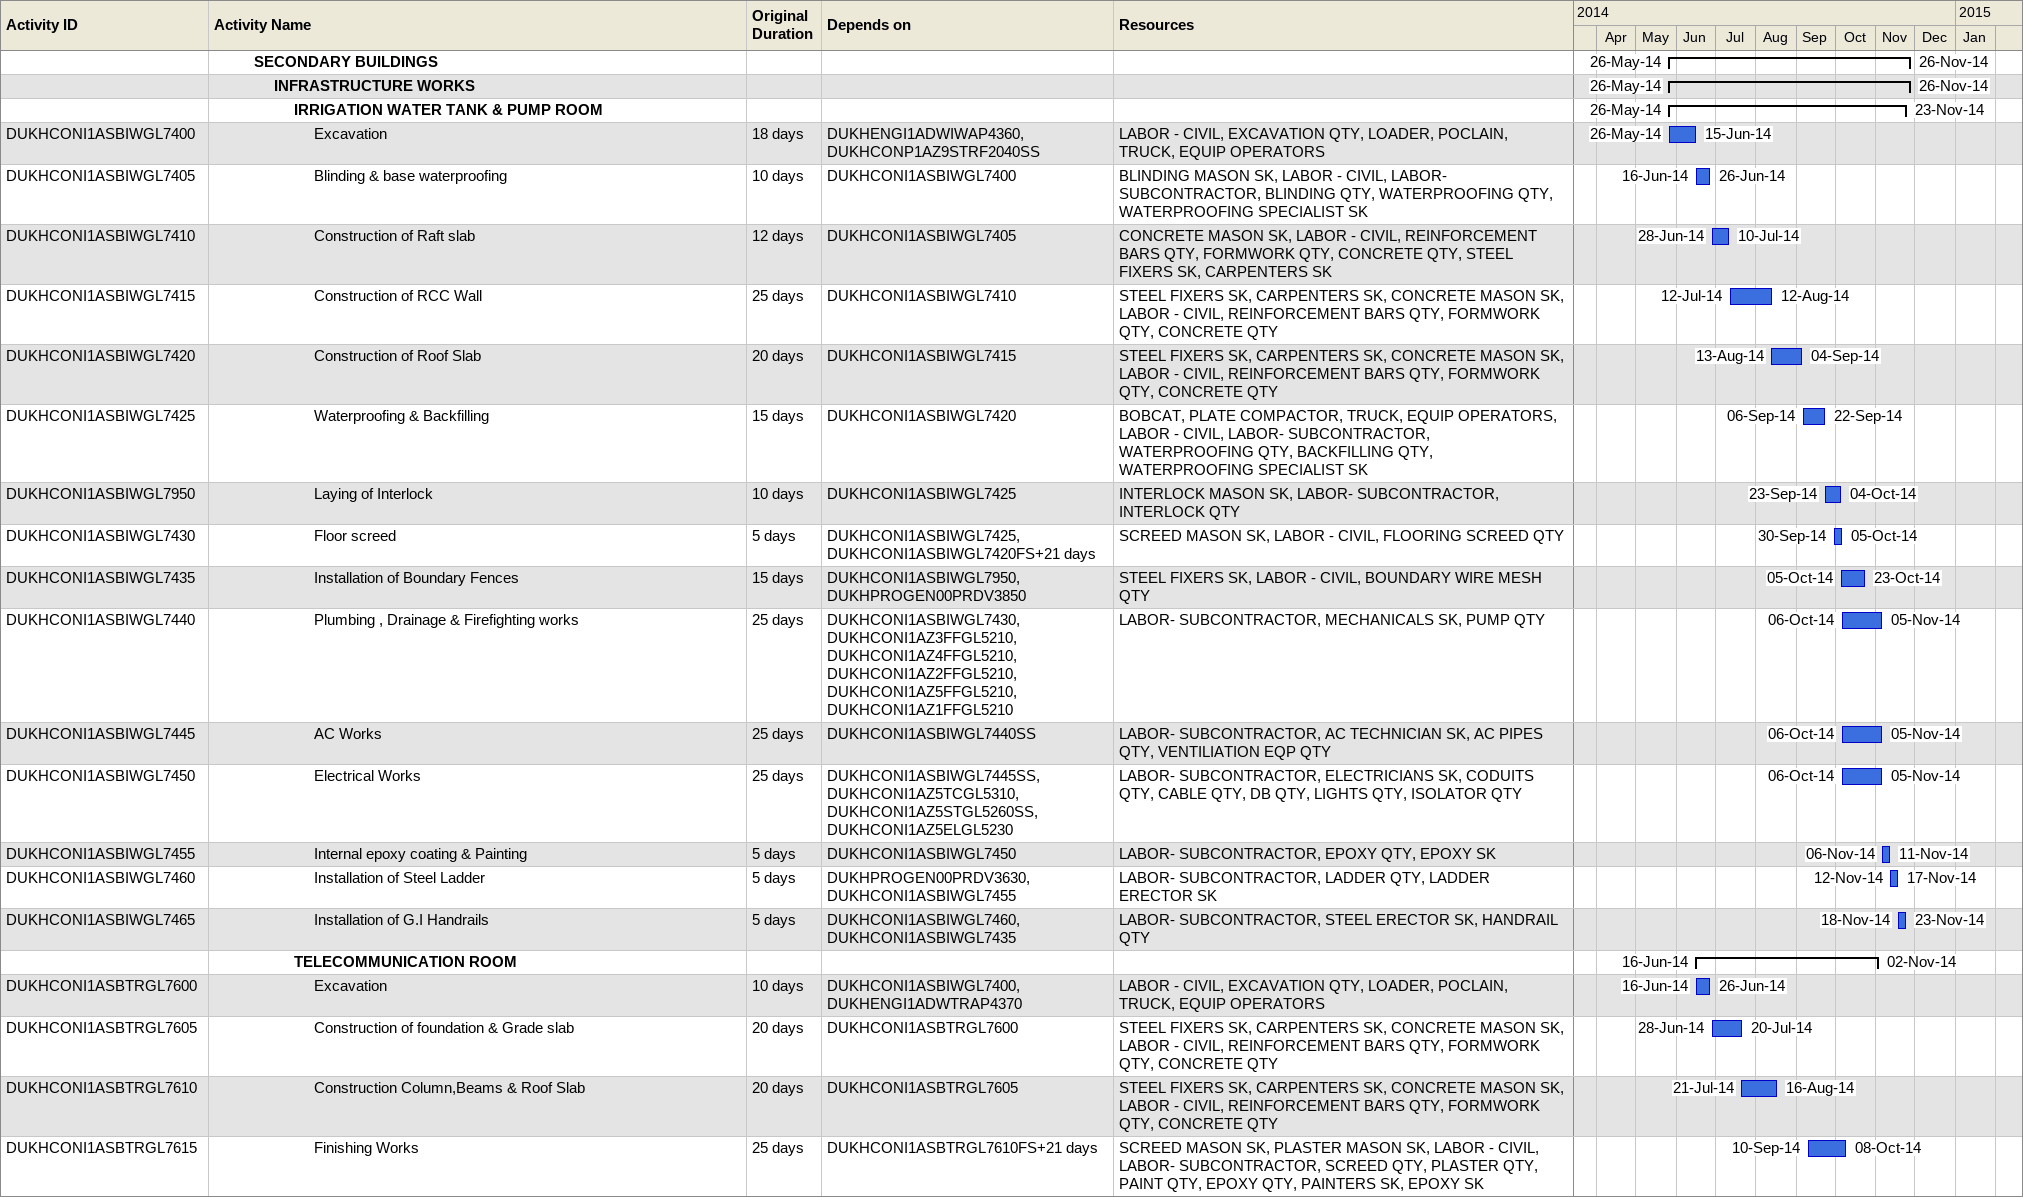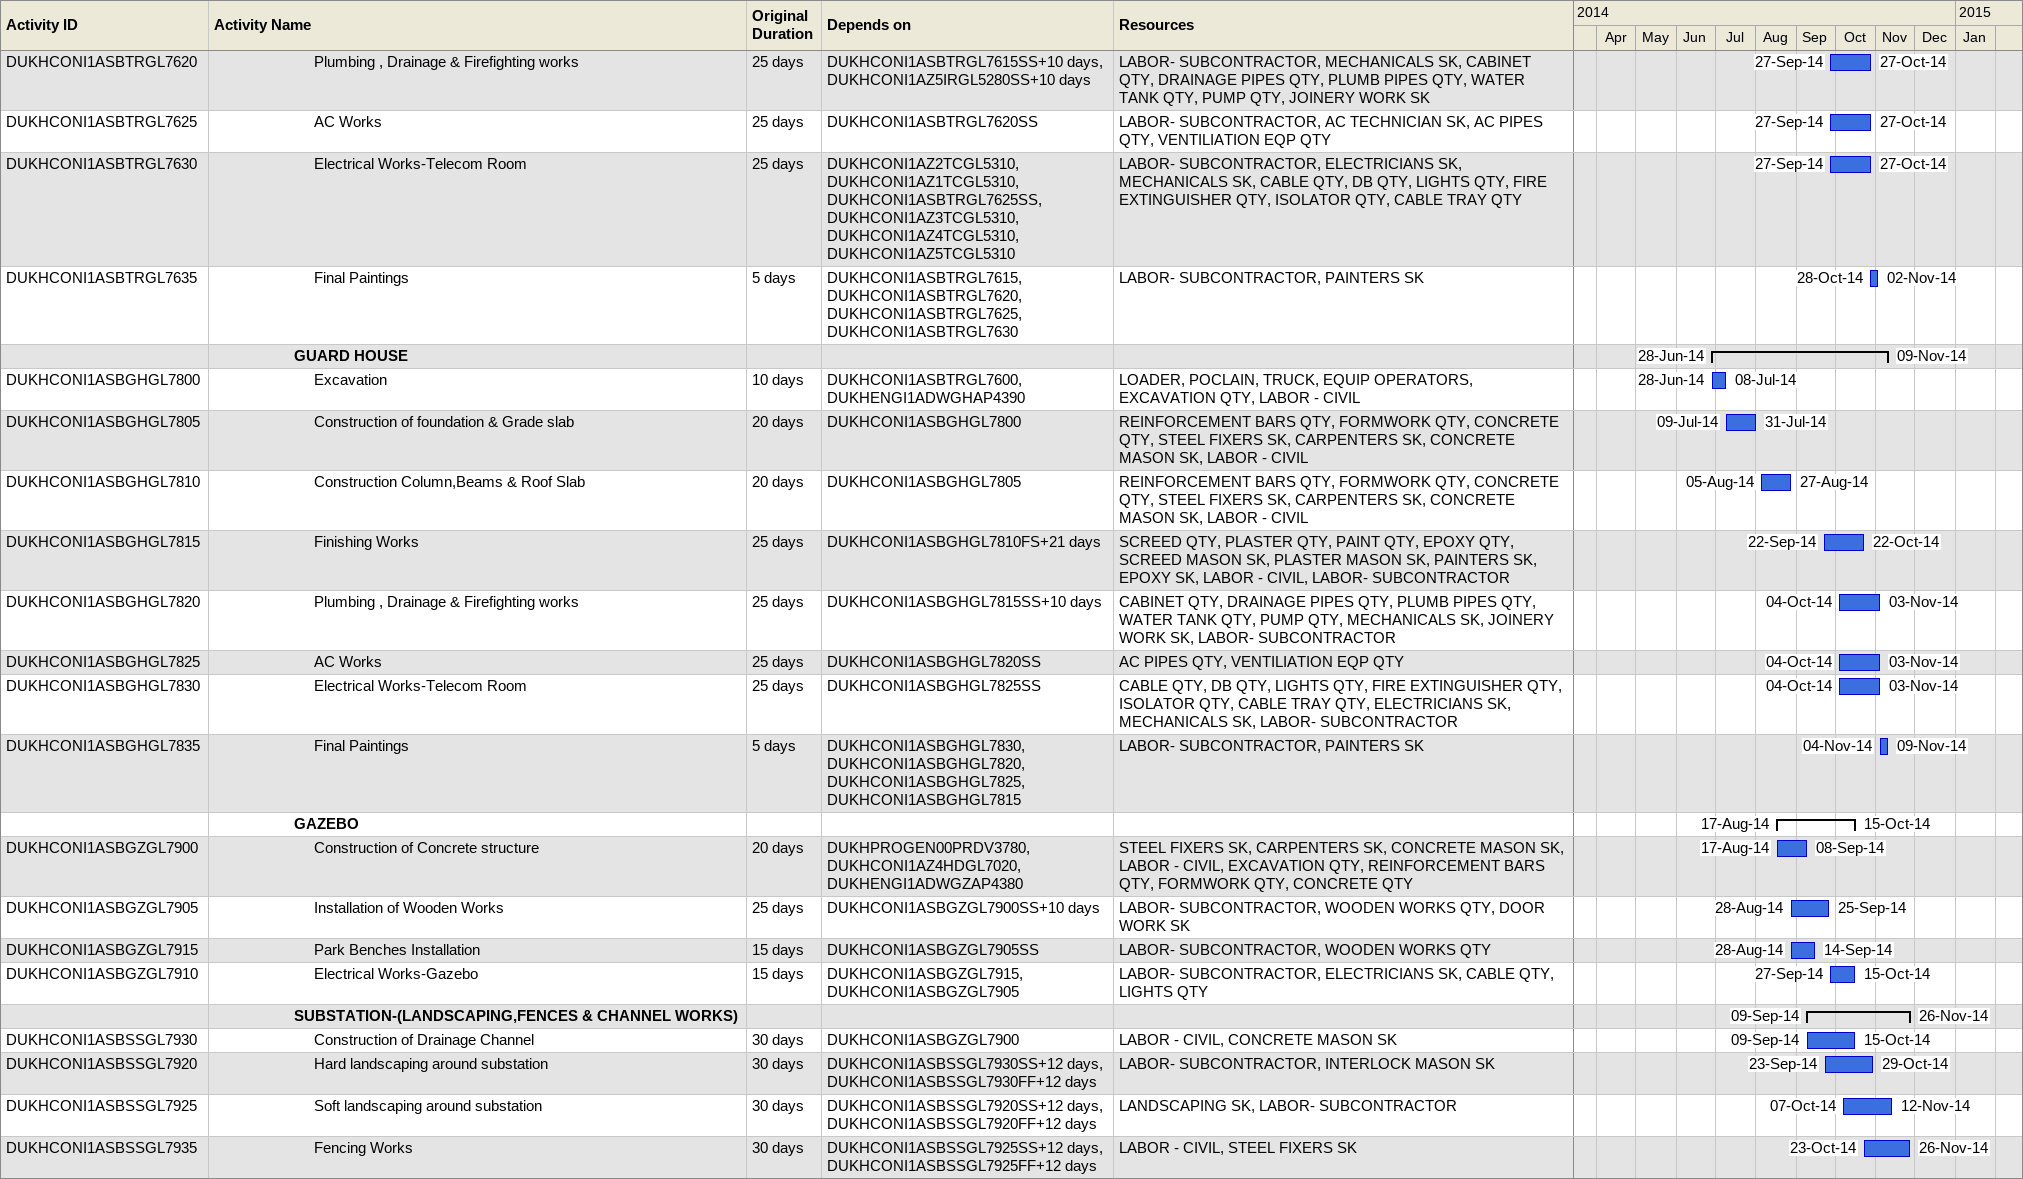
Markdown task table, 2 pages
| ID | Level | Task | Original duration | Start | Finish | Predecessors | Resources |
|---|---|---|---|---|---|---|---|
|  | 3 | **SECONDARY BUILDINGS** |  | 2014-05-26 | 2014-11-26 |  |  |
|  | 4 | **INFRASTRUCTURE WORKS** |  | 2014-05-26 | 2014-11-26 |  |  |
|  | 5 | **IRRIGATION WATER TANK & PUMP ROOM** |  | 2014-05-26 | 2014-11-23 |  |  |
| DUKHCONI1ASBIWGL7400 | 6 | Excavation | 18d | 2014-05-26 | 2014-06-15 | DUKHENGI1ADWIWAP4360, DUKHCONP1AZ9STRF2040SS | LABOR - CIVIL, EXCAVATION QTY, LOADER, POCLAIN, TRUCK, EQUIP OPERATORS |
| DUKHCONI1ASBIWGL7405 | 6 | Blinding & base waterproofing | 10d | 2014-06-16 | 2014-06-26 | DUKHCONI1ASBIWGL7400 | BLINDING MASON SK, LABOR - CIVIL, LABOR- SUBCONTRACTOR, BLINDING QTY, WATERPROOFING QTY, WATERPROOFING SPECIALIST SK |
| DUKHCONI1ASBIWGL7410 | 6 | Construction of Raft slab | 12d | 2014-06-28 | 2014-07-10 | DUKHCONI1ASBIWGL7405 | CONCRETE MASON SK, LABOR - CIVIL, REINFORCEMENT BARS QTY, FORMWORK QTY, CONCRETE QTY, STEEL FIXERS SK, CARPENTERS SK |
| DUKHCONI1ASBIWGL7415 | 6 | Construction of RCC Wall | 25d | 2014-07-12 | 2014-08-12 | DUKHCONI1ASBIWGL7410 | STEEL FIXERS SK, CARPENTERS SK, CONCRETE MASON SK, LABOR - CIVIL, REINFORCEMENT BARS QTY, FORMWORK QTY, CONCRETE QTY |
| DUKHCONI1ASBIWGL7420 | 6 | Construction of Roof Slab | 20d | 2014-08-13 | 2014-09-04 | DUKHCONI1ASBIWGL7415 | STEEL FIXERS SK, CARPENTERS SK, CONCRETE MASON SK, LABOR - CIVIL, REINFORCEMENT BARS QTY, FORMWORK QTY, CONCRETE QTY |
| DUKHCONI1ASBIWGL7425 | 6 | Waterproofing & Backfilling | 15d | 2014-09-06 | 2014-09-22 | DUKHCONI1ASBIWGL7420 | BOBCAT, PLATE COMPACTOR, TRUCK, EQUIP OPERATORS, LABOR - CIVIL, LABOR- SUBCONTRACTOR, WATERPROOFING QTY, BACKFILLING QTY, WATERPROOFING SPECIALIST SK |
| DUKHCONI1ASBIWGL7950 | 6 | Laying of Interlock | 10d | 2014-09-23 | 2014-10-04 | DUKHCONI1ASBIWGL7425 | INTERLOCK MASON SK, LABOR- SUBCONTRACTOR, INTERLOCK QTY |
| DUKHCONI1ASBIWGL7430 | 6 | Floor screed | 5d | 2014-09-30 | 2014-10-05 | DUKHCONI1ASBIWGL7425, DUKHCONI1ASBIWGL7420FS+21d | SCREED MASON SK, LABOR - CIVIL, FLOORING SCREED QTY |
| DUKHCONI1ASBIWGL7435 | 6 | Installation of Boundary Fences | 15d | 2014-10-05 | 2014-10-23 | DUKHCONI1ASBIWGL7950, DUKHPROGEN00PRDV3850 | STEEL FIXERS SK, LABOR - CIVIL, BOUNDARY WIRE MESH QTY |
| DUKHCONI1ASBIWGL7440 | 6 | Plumbing , Drainage & Firefighting works | 25d | 2014-10-06 | 2014-11-05 | DUKHCONI1ASBIWGL7430, DUKHCONI1AZ3FFGL5210, DUKHCONI1AZ4FFGL5210, DUKHCONI1AZ2FFGL5210, DUKHCONI1AZ5FFGL5210, DUKHCONI1AZ1FFGL5210 | LABOR- SUBCONTRACTOR, MECHANICALS SK, PUMP QTY |
| DUKHCONI1ASBIWGL7445 | 6 | AC Works | 25d | 2014-10-06 | 2014-11-05 | DUKHCONI1ASBIWGL7440SS | LABOR- SUBCONTRACTOR, AC TECHNICIAN SK, AC PIPES QTY, VENTILIATION EQP QTY |
| DUKHCONI1ASBIWGL7450 | 6 | Electrical Works | 25d | 2014-10-06 | 2014-11-05 | DUKHCONI1ASBIWGL7445SS, DUKHCONI1AZ5TCGL5310, DUKHCONI1AZ5STGL5260SS, DUKHCONI1AZ5ELGL5230 | LABOR- SUBCONTRACTOR, ELECTRICIANS SK, CODUITS QTY, CABLE QTY, DB QTY, LIGHTS QTY, ISOLATOR QTY |
| DUKHCONI1ASBIWGL7455 | 6 | Internal epoxy coating & Painting | 5d | 2014-11-06 | 2014-11-11 | DUKHCONI1ASBIWGL7450 | LABOR- SUBCONTRACTOR, EPOXY QTY, EPOXY SK |
| DUKHCONI1ASBIWGL7460 | 6 | Installation of Steel Ladder | 5d | 2014-11-12 | 2014-11-17 | DUKHPROGEN00PRDV3630, DUKHCONI1ASBIWGL7455 | LABOR- SUBCONTRACTOR, LADDER QTY, LADDER ERECTOR SK |
| DUKHCONI1ASBIWGL7465 | 6 | Installation of G.I Handrails | 5d | 2014-11-18 | 2014-11-23 | DUKHCONI1ASBIWGL7460, DUKHCONI1ASBIWGL7435 | LABOR- SUBCONTRACTOR, STEEL ERECTOR SK, HANDRAIL QTY |
|  | 5 | **TELECOMMUNICATION ROOM** |  | 2014-06-16 | 2014-11-02 |  |  |
| DUKHCONI1ASBTRGL7600 | 6 | Excavation | 10d | 2014-06-16 | 2014-06-26 | DUKHCONI1ASBIWGL7400, DUKHENGI1ADWTRAP4370 | LABOR - CIVIL, EXCAVATION QTY, LOADER, POCLAIN, TRUCK, EQUIP OPERATORS |
| DUKHCONI1ASBTRGL7605 | 6 | Construction of foundation & Grade slab | 20d | 2014-06-28 | 2014-07-20 | DUKHCONI1ASBTRGL7600 | STEEL FIXERS SK, CARPENTERS SK, CONCRETE MASON SK, LABOR - CIVIL, REINFORCEMENT BARS QTY, FORMWORK QTY, CONCRETE QTY |
| DUKHCONI1ASBTRGL7610 | 6 | Construction Column,Beams & Roof Slab | 20d | 2014-07-21 | 2014-08-16 | DUKHCONI1ASBTRGL7605 | STEEL FIXERS SK, CARPENTERS SK, CONCRETE MASON SK, LABOR - CIVIL, REINFORCEMENT BARS QTY, FORMWORK QTY, CONCRETE QTY |
| DUKHCONI1ASBTRGL7615 | 6 | Finishing Works | 25d | 2014-09-10 | 2014-10-08 | DUKHCONI1ASBTRGL7610FS+21d | SCREED MASON SK, PLASTER MASON SK, LABOR - CIVIL, LABOR- SUBCONTRACTOR, SCREED QTY, PLASTER QTY, PAINT QTY, EPOXY QTY, PAINTERS SK, EPOXY SK |
| DUKHCONI1ASBTRGL7620 | 6 | Plumbing , Drainage & Firefighting works | 25d | 2014-09-27 | 2014-10-27 | DUKHCONI1ASBTRGL7615SS+10d, DUKHCONI1AZ5IRGL5280SS+10d | LABOR- SUBCONTRACTOR, MECHANICALS SK, CABINET QTY, DRAINAGE PIPES QTY, PLUMB PIPES QTY, WATER TANK QTY, PUMP QTY, JOINERY WORK SK |
| DUKHCONI1ASBTRGL7625 | 6 | AC Works | 25d | 2014-09-27 | 2014-10-27 | DUKHCONI1ASBTRGL7620SS | LABOR- SUBCONTRACTOR, AC TECHNICIAN SK, AC PIPES QTY, VENTILIATION EQP QTY |
| DUKHCONI1ASBTRGL7630 | 6 | Electrical Works-Telecom Room | 25d | 2014-09-27 | 2014-10-27 | DUKHCONI1AZ2TCGL5310, DUKHCONI1AZ1TCGL5310, DUKHCONI1ASBTRGL7625SS, DUKHCONI1AZ3TCGL5310, DUKHCONI1AZ4TCGL5310, DUKHCONI1AZ5TCGL5310 | LABOR- SUBCONTRACTOR, ELECTRICIANS SK, MECHANICALS SK, CABLE QTY, DB QTY, LIGHTS QTY, FIRE EXTINGUISHER QTY, ISOLATOR QTY, CABLE TRAY QTY |
| DUKHCONI1ASBTRGL7635 | 6 | Final Paintings | 5d | 2014-10-28 | 2014-11-02 | DUKHCONI1ASBTRGL7615, DUKHCONI1ASBTRGL7620, DUKHCONI1ASBTRGL7625, DUKHCONI1ASBTRGL7630 | LABOR- SUBCONTRACTOR, PAINTERS SK |
|  | 5 | **GUARD HOUSE** |  | 2014-06-28 | 2014-11-09 |  |  |
| DUKHCONI1ASBGHGL7800 | 6 | Excavation | 10d | 2014-06-28 | 2014-07-08 | DUKHCONI1ASBTRGL7600, DUKHENGI1ADWGHAP4390 | LOADER, POCLAIN, TRUCK, EQUIP OPERATORS, EXCAVATION QTY, LABOR - CIVIL |
| DUKHCONI1ASBGHGL7805 | 6 | Construction of foundation & Grade slab | 20d | 2014-07-09 | 2014-07-31 | DUKHCONI1ASBGHGL7800 | REINFORCEMENT BARS QTY, FORMWORK QTY, CONCRETE QTY, STEEL FIXERS SK, CARPENTERS SK, CONCRETE MASON SK, LABOR - CIVIL |
| DUKHCONI1ASBGHGL7810 | 6 | Construction Column,Beams & Roof Slab | 20d | 2014-08-05 | 2014-08-27 | DUKHCONI1ASBGHGL7805 | REINFORCEMENT BARS QTY, FORMWORK QTY, CONCRETE QTY, STEEL FIXERS SK, CARPENTERS SK, CONCRETE MASON SK, LABOR - CIVIL |
| DUKHCONI1ASBGHGL7815 | 6 | Finishing Works | 25d | 2014-09-22 | 2014-10-22 | DUKHCONI1ASBGHGL7810FS+21d | SCREED QTY, PLASTER QTY, PAINT QTY, EPOXY QTY, SCREED MASON SK, PLASTER MASON SK, PAINTERS SK, EPOXY SK, LABOR - CIVIL, LABOR- SUBCONTRACTOR |
| DUKHCONI1ASBGHGL7820 | 6 | Plumbing , Drainage & Firefighting works | 25d | 2014-10-04 | 2014-11-03 | DUKHCONI1ASBGHGL7815SS+10d | CABINET QTY, DRAINAGE PIPES QTY, PLUMB PIPES QTY, WATER TANK QTY, PUMP QTY, MECHANICALS SK, JOINERY WORK SK, LABOR- SUBCONTRACTOR |
| DUKHCONI1ASBGHGL7825 | 6 | AC Works | 25d | 2014-10-04 | 2014-11-03 | DUKHCONI1ASBGHGL7820SS | AC PIPES QTY, VENTILIATION EQP QTY |
| DUKHCONI1ASBGHGL7830 | 6 | Electrical Works-Telecom Room | 25d | 2014-10-04 | 2014-11-03 | DUKHCONI1ASBGHGL7825SS | CABLE QTY, DB QTY, LIGHTS QTY, FIRE EXTINGUISHER QTY, ISOLATOR QTY, CABLE TRAY QTY, ELECTRICIANS SK, MECHANICALS SK, LABOR- SUBCONTRACTOR |
| DUKHCONI1ASBGHGL7835 | 6 | Final Paintings | 5d | 2014-11-04 | 2014-11-09 | DUKHCONI1ASBGHGL7830, DUKHCONI1ASBGHGL7820, DUKHCONI1ASBGHGL7825, DUKHCONI1ASBGHGL7815 | LABOR- SUBCONTRACTOR, PAINTERS SK |
|  | 5 | **GAZEBO** |  | 2014-08-17 | 2014-10-15 |  |  |
| DUKHCONI1ASBGZGL7900 | 6 | Construction of Concrete structure | 20d | 2014-08-17 | 2014-09-08 | DUKHPROGEN00PRDV3780, DUKHCONI1AZ4HDGL7020, DUKHENGI1ADWGZAP4380 | STEEL FIXERS SK, CARPENTERS SK, CONCRETE MASON SK, LABOR - CIVIL, EXCAVATION QTY, REINFORCEMENT BARS QTY, FORMWORK QTY, CONCRETE QTY |
| DUKHCONI1ASBGZGL7905 | 6 | Installation of Wooden Works | 25d | 2014-08-28 | 2014-09-25 | DUKHCONI1ASBGZGL7900SS+10d | LABOR- SUBCONTRACTOR, WOODEN WORKS QTY, DOOR WORK SK |
| DUKHCONI1ASBGZGL7915 | 6 | Park Benches Installation | 15d | 2014-08-28 | 2014-09-14 | DUKHCONI1ASBGZGL7905SS | LABOR- SUBCONTRACTOR, WOODEN WORKS QTY |
| DUKHCONI1ASBGZGL7910 | 6 | Electrical Works-Gazebo | 15d | 2014-09-27 | 2014-10-15 | DUKHCONI1ASBGZGL7915, DUKHCONI1ASBGZGL7905 | LABOR- SUBCONTRACTOR, ELECTRICIANS SK, CABLE QTY, LIGHTS QTY |
|  | 5 | **SUBSTATION-(LANDSCAPING,FENCES & CHANNEL WORKS)** |  | 2014-09-09 | 2014-11-26 |  |  |
| DUKHCONI1ASBSSGL7930 | 6 | Construction of Drainage Channel | 30d | 2014-09-09 | 2014-10-15 | DUKHCONI1ASBGZGL7900 | LABOR - CIVIL, CONCRETE MASON SK |
| DUKHCONI1ASBSSGL7920 | 6 | Hard landscaping around substation | 30d | 2014-09-23 | 2014-10-29 | DUKHCONI1ASBSSGL7930SS+12d, DUKHCONI1ASBSSGL7930FF+12d | LABOR- SUBCONTRACTOR, INTERLOCK MASON SK |
| DUKHCONI1ASBSSGL7925 | 6 | Soft landscaping around substation | 30d | 2014-10-07 | 2014-11-12 | DUKHCONI1ASBSSGL7920SS+12d, DUKHCONI1ASBSSGL7920FF+12d | LANDSCAPING SK, LABOR- SUBCONTRACTOR |
| DUKHCONI1ASBSSGL7935 | 6 | Fencing Works | 30d | 2014-10-23 | 2014-11-26 | DUKHCONI1ASBSSGL7925SS+12d, DUKHCONI1ASBSSGL7925FF+12d | LABOR - CIVIL, STEEL FIXERS SK |
